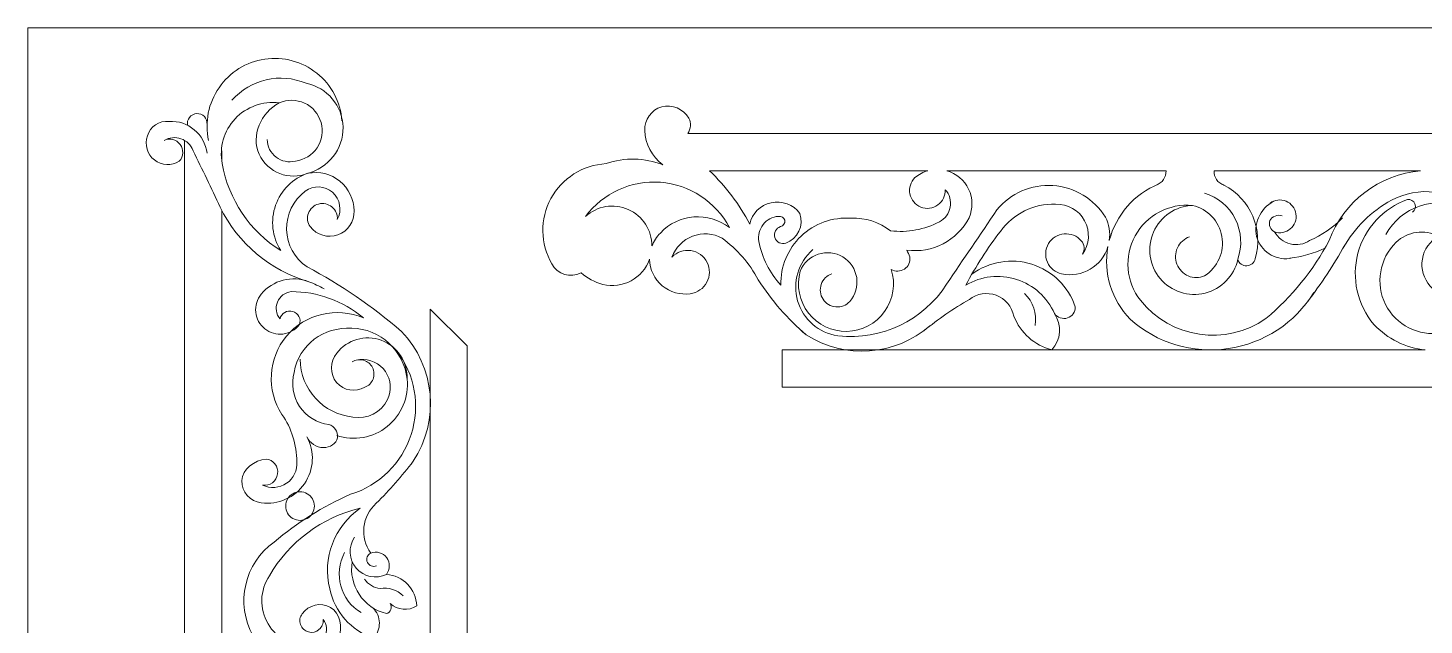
# Model space of a CAD drawing. Header units: millimetres. Extents: x 3998 to 4242, y 1224 to 1504.
# Drawn here: x 3997.8 to 4112.1, y 1454.8 to 1503.6 of the extents above; entities that cross this region are included whole.
import ezdxf

# ---------------------------------------------------------------- set-up
doc = ezdxf.new("R2010")
doc.units = ezdxf.units.MM
doc.header["$MEASUREMENT"] = 0
doc.layers.add('SITARA ALL', color=18, linetype='Continuous', true_color=0x000000)

msp = doc.modelspace()

# ---------------------------------------------------------------- linework, layer by layer
at = {"layer": 'SITARA ALL', "lineweight": 9}
for points, knots in [([(4241.84, 1503.57), (4241.84, 1503.57), (3997.84, 1503.57), (3997.84, 1503.57), (3997.84, 1503.57), (3997.84, 1381.57), (3997.84, 1381.57), (3997.84, 1381.57), (4241.84, 1381.57), (4241.84, 1381.57), (4241.84, 1381.57), (4241.84, 1503.57), (4241.84, 1503.57)], [0, 0, 0, 0, 0.25, 0.25, 0.25, 0.5, 0.5, 0.5, 0.75, 0.75, 0.75, 1, 1, 1, 1]), ([(4012.62, 1494.37), (4012.29, 1495.87), (4012.6, 1497.43), (4013.47, 1498.69), (4014.34, 1499.95), (4015.7, 1500.8), (4017.21, 1501.02), (4018.73, 1501.25), (4020.27, 1500.83), (4021.47, 1499.88), (4022.67, 1498.92), (4023.42, 1497.51), (4023.53, 1495.98)], [0, 0, 0, 0, 0.2, 0.2, 0.2, 0.4, 0.4, 0.4, 0.6, 0.6, 0.6, 1, 1, 1, 1]), ([(4014.53, 1497.66), (4016.04, 1499.38), (4018.48, 1499.94), (4020.59, 1499.05), (4022.32, 1498.71), (4023.58, 1497.21), (4023.62, 1495.45), (4023.67, 1493.68), (4022.39, 1492.1), (4020.68, 1491.67)], [0, 0, 0, 0, 0.25, 0.25, 0.25, 0.5, 0.5, 0.5, 1, 1, 1, 1]), ([(4025.89, 1460.65), (4024.97, 1461.92), (4025.16, 1463.69), (4026.34, 1464.72), (4027.43, 1465.8), (4028.43, 1466.94), (4029.36, 1468.15), (4031.55, 1471.48), (4031.16, 1475.88), (4028.4, 1478.77), (4026.03, 1480.81), (4023.44, 1482.58), (4020.67, 1484.05), (4019.65, 1484.73), (4019.03, 1485.87), (4019, 1487.1), (4018.97, 1488.33), (4019.55, 1489.5), (4020.53, 1490.23), (4021.2, 1490.72), (4022.13, 1490.68), (4022.76, 1490.14), (4023.39, 1489.59), (4023.54, 1488.65), (4023.15, 1487.91), (4023.18, 1488.3), (4023.02, 1488.69), (4022.71, 1488.94), (4022.41, 1489.19), (4022.01, 1489.28), (4021.62, 1489.18), (4021.24, 1489.08), (4020.93, 1488.8), (4020.79, 1488.43), (4020.65, 1488.07), (4020.7, 1487.65), (4020.92, 1487.33), (4021.45, 1486.63), (4022.38, 1486.36), (4023.2, 1486.66), (4024.03, 1486.96), (4024.56, 1487.74), (4024.52, 1488.62), (4024.52, 1489.56), (4024.09, 1490.45), (4023.36, 1491.04), (4022.63, 1491.64), (4021.68, 1491.88), (4020.75, 1491.69), (4019.51, 1491.28), (4018.53, 1490.31), (4018.1, 1489.08), (4017.66, 1487.84), (4017.82, 1486.48), (4018.52, 1485.38), (4015.99, 1486.96), (4014.25, 1489.54), (4013.73, 1492.48), (4013.48, 1493.8), (4013.87, 1495.16), (4014.79, 1496.15), (4015.71, 1497.13), (4017.05, 1497.61), (4018.39, 1497.44), (4019.05, 1497.74), (4019.81, 1497.73), (4020.47, 1497.43), (4021.13, 1497.12), (4021.62, 1496.54), (4021.82, 1495.84), (4022.02, 1495.14), (4021.9, 1494.39), (4021.5, 1493.78), (4021.1, 1493.18), (4020.45, 1492.78), (4019.72, 1492.69), (4019.17, 1492.55), (4018.59, 1492.67), (4018.14, 1493.01), (4017.69, 1493.35), (4017.42, 1493.89), (4017.41, 1494.46)], [0, 0, 0, 0, 0.035714, 0.035714, 0.035714, 0.071429, 0.071429, 0.071429, 0.107143, 0.107143, 0.107143, 0.142857, 0.142857, 0.142857, 0.178571, 0.178571, 0.178571, 0.214286, 0.214286, 0.214286, 0.25, 0.25, 0.25, 0.285714, 0.285714, 0.285714, 0.321429, 0.321429, 0.321429, 0.357143, 0.357143, 0.357143, 0.392857, 0.392857, 0.392857, 0.428571, 0.428571, 0.428571, 0.464286, 0.464286, 0.464286, 0.5, 0.5, 0.5, 0.535714, 0.535714, 0.535714, 0.571429, 0.571429, 0.571429, 0.607143, 0.607143, 0.607143, 0.642857, 0.642857, 0.642857, 0.678571, 0.678571, 0.678571, 0.714286, 0.714286, 0.714286, 0.75, 0.75, 0.75, 0.785714, 0.785714, 0.785714, 0.821429, 0.821429, 0.821429, 0.857143, 0.857143, 0.857143, 0.892857, 0.892857, 0.892857, 0.928571, 0.928571, 0.928571, 1, 1, 1, 1]), ([(4010.9, 1495.61), (4010.85, 1495.84), (4010.91, 1496.08), (4011.05, 1496.26), (4011.2, 1496.45), (4011.42, 1496.56), (4011.65, 1496.57), (4011.88, 1496.59), (4012.11, 1496.5), (4012.27, 1496.33), (4012.43, 1496.16), (4012.51, 1495.93), (4012.49, 1495.69)], [0, 0, 0, 0, 0.2, 0.2, 0.2, 0.4, 0.4, 0.4, 0.6, 0.6, 0.6, 1, 1, 1, 1]), ([(4020.75, 1491.69), (4019.22, 1491.06), (4017.46, 1491.75), (4016.75, 1493.25), (4016.05, 1494.76), (4016.92, 1496.67), (4018.39, 1497.44)], [0, 0, 0, 0, 0.333333, 0.333333, 0.333333, 1, 1, 1, 1]), ([(4060.98, 1478.96), (4061.15, 1478.79), (4061.33, 1478.62), (4061.52, 1478.48), (4060, 1479.78), (4058.67, 1481.29), (4057.59, 1482.98), (4056.87, 1484.33), (4055.86, 1485.49), (4054.63, 1486.39), (4053.89, 1486.79), (4053.01, 1486.85), (4052.22, 1486.55), (4051.44, 1486.25), (4050.82, 1485.63), (4050.53, 1484.84), (4050.93, 1485.26), (4051.5, 1485.46), (4052.08, 1485.37), (4052.65, 1485.29), (4053.14, 1484.93), (4053.4, 1484.41), (4053.66, 1483.9), (4053.66, 1483.29), (4053.38, 1482.78), (4053.11, 1482.27), (4052.61, 1481.93), (4052.03, 1481.85), (4051.21, 1481.73), (4050.37, 1481.97), (4049.73, 1482.5), (4049.09, 1483.04), (4048.72, 1483.83), (4048.7, 1484.67), (4048.14, 1483.1), (4046.48, 1482.21), (4044.86, 1482.61), (4044.21, 1482.8), (4043.61, 1483.12), (4043.09, 1483.55), (4042.22, 1483.1), (4041.16, 1483.43), (4040.7, 1484.29), (4039.75, 1485.93), (4039.72, 1487.95), (4040.62, 1489.62), (4041.52, 1491.29), (4043.24, 1492.37), (4045.14, 1492.48), (4046.65, 1493), (4048.3, 1492.97), (4049.78, 1492.39), (4048.88, 1493.05), (4048.34, 1494.08), (4048.3, 1495.2), (4048.27, 1496.08), (4048.84, 1496.87), (4049.69, 1497.12), (4050.54, 1497.36), (4051.47, 1496.96), (4051.91, 1496.2), (4052.12, 1495.8), (4052.08, 1495.31), (4051.82, 1494.94), (4051.82, 1494.94), (4189.65, 1494.94), (4189.65, 1494.94)], [0, 0, 0, 0, 0.043478, 0.043478, 0.043478, 0.086957, 0.086957, 0.086957, 0.130435, 0.130435, 0.130435, 0.173913, 0.173913, 0.173913, 0.217391, 0.217391, 0.217391, 0.26087, 0.26087, 0.26087, 0.304348, 0.304348, 0.304348, 0.347826, 0.347826, 0.347826, 0.391304, 0.391304, 0.391304, 0.434783, 0.434783, 0.434783, 0.478261, 0.478261, 0.478261, 0.521739, 0.521739, 0.521739, 0.565217, 0.565217, 0.565217, 0.608696, 0.608696, 0.608696, 0.652174, 0.652174, 0.652174, 0.695652, 0.695652, 0.695652, 0.73913, 0.73913, 0.73913, 0.782609, 0.782609, 0.782609, 0.826087, 0.826087, 0.826087, 0.869565, 0.869565, 0.869565, 0.913043, 0.913043, 0.913043, 1, 1, 1, 1]), ([(4022.07, 1482.25), (4021.67, 1482.47), (4021.25, 1482.66), (4020.83, 1482.83), (4017.65, 1483.74), (4015, 1485.95), (4013.56, 1488.93), (4012.84, 1490.47), (4012.1, 1492.01), (4011.35, 1493.54), (4011.18, 1494), (4010.82, 1494.35), (4010.36, 1494.51), (4009.9, 1494.68), (4009.4, 1494.63), (4008.98, 1494.38), (4009.44, 1494.59), (4009.99, 1494.46), (4010.29, 1494.05), (4010.6, 1493.65), (4010.56, 1493.06), (4010.22, 1492.68), (4009.59, 1492.28), (4008.78, 1492.32), (4008.19, 1492.78), (4007.6, 1493.24), (4007.37, 1494.04), (4007.61, 1494.75), (4007.83, 1495.52), (4008.58, 1496.02), (4009.38, 1495.93), (4010.94, 1496.03), (4012.3, 1494.88), (4012.49, 1493.33)], [0, 0, 0, 0, 0.083333, 0.083333, 0.083333, 0.166667, 0.166667, 0.166667, 0.25, 0.25, 0.25, 0.333333, 0.333333, 0.333333, 0.416667, 0.416667, 0.416667, 0.5, 0.5, 0.5, 0.583333, 0.583333, 0.583333, 0.666667, 0.666667, 0.666667, 0.75, 0.75, 0.75, 0.833333, 0.833333, 0.833333, 1, 1, 1, 1]), ([(4059.44, 1482.55), (4058.51, 1483.54), (4057.89, 1484.78), (4057.64, 1486.12), (4057.55, 1486.61), (4057.68, 1487.11), (4057.98, 1487.5), (4058.29, 1487.89), (4058.75, 1488.14), (4059.24, 1488.17), (4059.47, 1488.22), (4059.69, 1488.07), (4059.75, 1487.85), (4059.8, 1487.62), (4059.64, 1487.39), (4059.41, 1487.33), (4059.23, 1487.27), (4059.08, 1487.14), (4059, 1486.98), (4058.91, 1486.81), (4058.89, 1486.62), (4058.95, 1486.44), (4059.01, 1486.26), (4059.13, 1486.11), (4059.3, 1486.02), (4059.47, 1485.93), (4059.66, 1485.92), (4059.84, 1485.97), (4060.82, 1486.34), (4061.33, 1487.42), (4060.99, 1488.41), (4060.45, 1489.14), (4059.53, 1489.48), (4058.65, 1489.29), (4057.77, 1489.09), (4057.08, 1488.42), (4056.89, 1487.53), (4056.04, 1489.16), (4054.92, 1490.64), (4053.59, 1491.9), (4053.59, 1491.9), (4071.47, 1491.9), (4071.47, 1491.9), (4071.08, 1491.79), (4070.72, 1491.6), (4070.41, 1491.34), (4070.06, 1490.99), (4069.9, 1490.49), (4070, 1490), (4070.09, 1489.51), (4070.43, 1489.11), (4070.89, 1488.93), (4071.35, 1488.74), (4071.87, 1488.81), (4072.28, 1489.1), (4072.68, 1489.39), (4072.91, 1489.86), (4072.89, 1490.35), (4073.24, 1489.96), (4073.38, 1489.44), (4073.29, 1488.93), (4073.2, 1488.41), (4072.87, 1487.97), (4072.41, 1487.73), (4071.19, 1487.08), (4069.8, 1486.83), (4068.42, 1486.99), (4067.5, 1487.71), (4066.35, 1488.07), (4065.18, 1488.01), (4063.67, 1488.13), (4062.19, 1487.6), (4061.09, 1486.55), (4060, 1485.51), (4059.4, 1484.06), (4059.44, 1482.55)], [0, 0, 0, 0, 0.04, 0.04, 0.04, 0.08, 0.08, 0.08, 0.12, 0.12, 0.12, 0.16, 0.16, 0.16, 0.2, 0.2, 0.2, 0.24, 0.24, 0.24, 0.28, 0.28, 0.28, 0.32, 0.32, 0.32, 0.36, 0.36, 0.36, 0.4, 0.4, 0.4, 0.44, 0.44, 0.44, 0.48, 0.48, 0.48, 0.52, 0.52, 0.52, 0.56, 0.56, 0.56, 0.6, 0.6, 0.6, 0.64, 0.64, 0.64, 0.68, 0.68, 0.68, 0.72, 0.72, 0.72, 0.76, 0.76, 0.76, 0.8, 0.8, 0.8, 0.84, 0.84, 0.84, 0.88, 0.88, 0.88, 0.92, 0.92, 0.92, 0.96, 0.96, 0.96, 1, 1, 1, 1]), ([(4090.14, 1490.73), (4090.64, 1490.89), (4090.98, 1491.37), (4090.95, 1491.9), (4090.95, 1491.9), (4073.01, 1491.9), (4073.01, 1491.9), (4073.79, 1491.68), (4074.45, 1491.13), (4074.8, 1490.4), (4075.15, 1489.66), (4075.16, 1488.81), (4074.84, 1488.06), (4073.87, 1486.19), (4071.83, 1485.13), (4069.74, 1485.41), (4069.84, 1485.23), (4069.92, 1485.04), (4069.99, 1484.85), (4070.05, 1484.46), (4069.87, 1484.08), (4069.55, 1483.86), (4069.23, 1483.65), (4068.8, 1483.64), (4068.47, 1483.83), (4068.84, 1482.67), (4068.64, 1481.39), (4067.93, 1480.39), (4067.22, 1479.4), (4066.07, 1478.79), (4064.84, 1478.77), (4063.61, 1478.74), (4062.45, 1479.3), (4061.7, 1480.26), (4060.94, 1481.23), (4060.69, 1482.51), (4061.02, 1483.69), (4061.28, 1484.35), (4061.82, 1484.85), (4062.49, 1485.08), (4063.17, 1485.3), (4063.91, 1485.21), (4064.51, 1484.85), (4065.12, 1484.48), (4065.53, 1483.86), (4065.64, 1483.16), (4065.75, 1482.46), (4065.54, 1481.75), (4065.07, 1481.21), (4064.78, 1480.9), (4064.36, 1480.73), (4063.94, 1480.77), (4063.51, 1480.8), (4063.12, 1481.04), (4062.89, 1481.4), (4062.65, 1481.76), (4062.6, 1482.21), (4062.74, 1482.61), (4062.88, 1483.02), (4063.2, 1483.33), (4063.61, 1483.47)], [0, 0, 0, 0, 0.047619, 0.047619, 0.047619, 0.095238, 0.095238, 0.095238, 0.142857, 0.142857, 0.142857, 0.190476, 0.190476, 0.190476, 0.238095, 0.238095, 0.238095, 0.285714, 0.285714, 0.285714, 0.333333, 0.333333, 0.333333, 0.380952, 0.380952, 0.380952, 0.428571, 0.428571, 0.428571, 0.47619, 0.47619, 0.47619, 0.52381, 0.52381, 0.52381, 0.571429, 0.571429, 0.571429, 0.619048, 0.619048, 0.619048, 0.666667, 0.666667, 0.666667, 0.714286, 0.714286, 0.714286, 0.761905, 0.761905, 0.761905, 0.809524, 0.809524, 0.809524, 0.857143, 0.857143, 0.857143, 0.904762, 0.904762, 0.904762, 1, 1, 1, 1]), ([(4099.12, 1479.82), (4095.84, 1477.53), (4091.35, 1478.19), (4088.85, 1481.31), (4087.67, 1482.82), (4087.5, 1484.89), (4088.42, 1486.58), (4089.34, 1488.27), (4091.21, 1489.24), (4093.12, 1489.07), (4091.73, 1489.01), (4090.49, 1488.17), (4089.93, 1486.89), (4089.37, 1485.62), (4089.57, 1484.15), (4090.46, 1483.09), (4091.36, 1482.02), (4092.79, 1481.56), (4094.14, 1481.9), (4095.49, 1482.24), (4096.53, 1483.3), (4096.82, 1484.66), (4096.91, 1484.33), (4097.21, 1484.11), (4097.55, 1484.13), (4097.89, 1484.14), (4098.17, 1484.37), (4098.24, 1484.71), (4098.94, 1487.07), (4097.88, 1489.59), (4095.69, 1490.73), (4095.18, 1490.89), (4094.85, 1491.37), (4094.88, 1491.9), (4094.88, 1491.9), (4111.78, 1491.9), (4111.78, 1491.9), (4108.39, 1491.6), (4105.48, 1489.39), (4104.3, 1486.2), (4103, 1483.75), (4101.24, 1481.59), (4099.12, 1479.82)], [0, 0, 0, 0, 0.071429, 0.071429, 0.071429, 0.142857, 0.142857, 0.142857, 0.214286, 0.214286, 0.214286, 0.285714, 0.285714, 0.285714, 0.357143, 0.357143, 0.357143, 0.428571, 0.428571, 0.428571, 0.5, 0.5, 0.5, 0.571429, 0.571429, 0.571429, 0.642857, 0.642857, 0.642857, 0.714286, 0.714286, 0.714286, 0.785714, 0.785714, 0.785714, 0.857143, 0.857143, 0.857143, 0.928571, 0.928571, 0.928571, 1, 1, 1, 1]), ([(4048.89, 1485.75), (4048.89, 1487.04), (4048.13, 1488.21), (4046.95, 1488.73), (4045.77, 1489.25), (4044.4, 1489.03), (4043.45, 1488.16), (4044.88, 1490.08), (4047.19, 1491.14), (4049.58, 1490.96), (4051.97, 1490.78), (4054.11, 1489.37), (4055.23, 1487.25), (4053.51, 1488.59), (4051.05, 1488.4), (4049.58, 1486.8), (4049.27, 1486.5), (4049.04, 1486.15), (4048.89, 1485.75)], [0, 0, 0, 0, 0.166667, 0.166667, 0.166667, 0.333333, 0.333333, 0.333333, 0.5, 0.5, 0.5, 0.666667, 0.666667, 0.666667, 0.833333, 0.833333, 0.833333, 1, 1, 1, 1]), ([(4064.16, 1478.41), (4067.67, 1478.02), (4071.09, 1479.65), (4073, 1482.62), (4074.37, 1484.65), (4075.74, 1486.68), (4077.12, 1488.7), (4078.23, 1490.07), (4079.94, 1490.81), (4081.7, 1490.69), (4083.47, 1490.57), (4085.07, 1489.6), (4086, 1488.1), (4086.29, 1487.51), (4086.4, 1486.85), (4086.31, 1486.19), (4086.85, 1488.28), (4088.34, 1490), (4090.34, 1490.81)], [0, 0, 0, 0, 0.142857, 0.142857, 0.142857, 0.285714, 0.285714, 0.285714, 0.428571, 0.428571, 0.428571, 0.571429, 0.571429, 0.571429, 0.714286, 0.714286, 0.714286, 1, 1, 1, 1]), ([(4105.45, 1485.6), (4106.37, 1487.25), (4107.74, 1488.6), (4109.4, 1489.49), (4111.61, 1490.67), (4114.31, 1490.34), (4116.17, 1488.67), (4118.02, 1486.99), (4118.6, 1484.27), (4117.65, 1481.96)], [0, 0, 0, 0, 0.25, 0.25, 0.25, 0.5, 0.5, 0.5, 1, 1, 1, 1]), ([(4111.12, 1488.5), (4111.34, 1488.66), (4111.41, 1488.94), (4111.31, 1489.19), (4111.22, 1489.43), (4110.97, 1489.58), (4110.71, 1489.55), (4108.72, 1488.84), (4107.2, 1487.19), (4106.65, 1485.15), (4106.11, 1483.11), (4106.59, 1480.94), (4107.96, 1479.33), (4109.07, 1478.16), (4110.56, 1477.42), (4112.16, 1477.25), (4112.16, 1477.25), (4059.55, 1477.25), (4059.55, 1477.25), (4059.55, 1477.25), (4059.55, 1474.21), (4059.55, 1474.21), (4059.55, 1474.21), (4212.58, 1474.21), (4212.58, 1474.21), (4212.58, 1474.21), (4212.58, 1407.56), (4212.58, 1407.56), (4212.58, 1407.56), (4215.62, 1404.57), (4215.62, 1404.57), (4215.62, 1404.57), (4215.62, 1477.25), (4215.62, 1477.25), (4215.62, 1477.25), (4137.88, 1477.25), (4137.88, 1477.25), (4141.09, 1477.45), (4144, 1479.2), (4145.68, 1481.95)], [0, 0, 0, 0, 0.071429, 0.071429, 0.071429, 0.142857, 0.142857, 0.142857, 0.214286, 0.214286, 0.214286, 0.285714, 0.285714, 0.285714, 0.357143, 0.357143, 0.357143, 0.428571, 0.428571, 0.428571, 0.5, 0.5, 0.5, 0.571429, 0.571429, 0.571429, 0.642857, 0.642857, 0.642857, 0.714286, 0.714286, 0.714286, 0.785714, 0.785714, 0.785714, 0.857143, 0.857143, 0.857143, 1, 1, 1, 1]), ([(4094.09, 1490.08), (4095.19, 1489.75), (4096.1, 1488.98), (4096.62, 1487.96), (4097.13, 1486.93), (4097.2, 1485.74), (4096.82, 1484.66)], [0, 0, 0, 0, 0.333333, 0.333333, 0.333333, 1, 1, 1, 1]), ([(4099.46, 1489.25), (4099.84, 1489.53), (4100.33, 1489.59), (4100.77, 1489.41), (4101.2, 1489.23), (4101.51, 1488.84), (4101.58, 1488.37), (4101.65, 1487.91), (4101.48, 1487.44), (4101.12, 1487.14), (4100.76, 1486.84), (4100.26, 1486.75), (4099.82, 1486.91)], [0, 0, 0, 0, 0.2, 0.2, 0.2, 0.4, 0.4, 0.4, 0.6, 0.6, 0.6, 1, 1, 1, 1]), ([(4108.94, 1486.69), (4110.17, 1488.95), (4112.93, 1489.89), (4115.28, 1488.86), (4117.64, 1487.83), (4118.48, 1484.4), (4117.65, 1481.96), (4116.95, 1480.19), (4115.36, 1478.92), (4113.47, 1478.65), (4111.61, 1478.35), (4109.77, 1479.28), (4108.91, 1480.96), (4108.05, 1482.64), (4108.42, 1484.73), (4109.77, 1486.05), (4110.7, 1486.94), (4112.11, 1487.14), (4113.25, 1486.54), (4112.54, 1486.15), (4112.05, 1485.46), (4111.92, 1484.67), (4111.79, 1483.87), (4112.03, 1483.06), (4112.57, 1482.47), (4113.11, 1481.87), (4113.9, 1481.56), (4114.7, 1481.61), (4115.51, 1481.67), (4116.24, 1482.09), (4116.69, 1482.76), (4117.28, 1483.65), (4117.49, 1484.75), (4117.26, 1485.79), (4117.03, 1486.84), (4116.39, 1487.75), (4115.48, 1488.32)], [0, 0, 0, 0, 0.076923, 0.076923, 0.076923, 0.153846, 0.153846, 0.153846, 0.230769, 0.230769, 0.230769, 0.307692, 0.307692, 0.307692, 0.384615, 0.384615, 0.384615, 0.461538, 0.461538, 0.461538, 0.538462, 0.538462, 0.538462, 0.615385, 0.615385, 0.615385, 0.692308, 0.692308, 0.692308, 0.769231, 0.769231, 0.769231, 0.846154, 0.846154, 0.846154, 1, 1, 1, 1]), ([(4075.07, 1483.45), (4076.48, 1484.48), (4078.3, 1484.79), (4079.97, 1484.26), (4081.64, 1483.74), (4082.97, 1482.43), (4083.53, 1480.77), (4083.54, 1480.36), (4083.27, 1480), (4082.89, 1479.87), (4082.5, 1479.74), (4082.06, 1479.89), (4081.82, 1480.22), (4081.24, 1481.56), (4080.1, 1482.57), (4078.72, 1483.02), (4077.33, 1483.46), (4075.82, 1483.29), (4074.57, 1482.55), (4075.39, 1484.09), (4076.34, 1485.56), (4077.4, 1486.94), (4078.44, 1488.39), (4080.14, 1489.23), (4081.92, 1489.16), (4082.9, 1489.2), (4083.82, 1488.68), (4084.29, 1487.81), (4084.76, 1486.94), (4084.69, 1485.87), (4084.11, 1485.07), (4084.32, 1485.42), (4084.28, 1485.86), (4084.02, 1486.17), (4083.67, 1486.57), (4083.15, 1486.79), (4082.61, 1486.74), (4082.08, 1486.69), (4081.61, 1486.4), (4081.33, 1485.94), (4081.06, 1485.48), (4081.03, 1484.91), (4081.24, 1484.42), (4081.46, 1483.93), (4081.89, 1483.58), (4082.41, 1483.47), (4084.07, 1483.12), (4085.72, 1484.09), (4086.2, 1485.71), (4085.81, 1483.55), (4086.49, 1481.34), (4088.01, 1479.76), (4090.2, 1477.81), (4093.14, 1476.93), (4096.04, 1477.36), (4098.95, 1477.78), (4101.5, 1479.45), (4103.04, 1481.95)], [0, 0, 0, 0, 0.05, 0.05, 0.05, 0.1, 0.1, 0.1, 0.15, 0.15, 0.15, 0.2, 0.2, 0.2, 0.25, 0.25, 0.25, 0.3, 0.3, 0.3, 0.35, 0.35, 0.35, 0.4, 0.4, 0.4, 0.45, 0.45, 0.45, 0.5, 0.5, 0.5, 0.55, 0.55, 0.55, 0.6, 0.6, 0.6, 0.65, 0.65, 0.65, 0.7, 0.7, 0.7, 0.75, 0.75, 0.75, 0.8, 0.8, 0.8, 0.85, 0.85, 0.85, 0.9, 0.9, 0.9, 1, 1, 1, 1]), ([(4093.12, 1489.07), (4094.36, 1488.78), (4095.3, 1487.78), (4095.52, 1486.53), (4095.74, 1485.27), (4095.18, 1484), (4094.11, 1483.31), (4093.68, 1483.12), (4093.2, 1483.12), (4092.77, 1483.3), (4092.35, 1483.48), (4092.01, 1483.83), (4091.84, 1484.26), (4091.67, 1484.69), (4091.69, 1485.18), (4091.88, 1485.6), (4092.08, 1486.02), (4092.44, 1486.34), (4092.88, 1486.5)], [0, 0, 0, 0, 0.142857, 0.142857, 0.142857, 0.285714, 0.285714, 0.285714, 0.428571, 0.428571, 0.428571, 0.571429, 0.571429, 0.571429, 0.714286, 0.714286, 0.714286, 1, 1, 1, 1]), ([(4101.27, 1484.77), (4100.07, 1484.5), (4098.86, 1485.15), (4098.43, 1486.3), (4098, 1487.45), (4098.66, 1488.82), (4099.74, 1489.4)], [0, 0, 0, 0, 0.333333, 0.333333, 0.333333, 1, 1, 1, 1]), ([(4105.38, 1488.04), (4104.61, 1487.27), (4103.7, 1486.64), (4102.7, 1486.19), (4102.23, 1485.88), (4101.65, 1485.78), (4101.11, 1485.92), (4100.56, 1486.06), (4100.09, 1486.42), (4099.82, 1486.91), (4099.48, 1487.07), (4099.32, 1487.47), (4099.45, 1487.83), (4099.59, 1488.18), (4100.09, 1488.33), (4100.45, 1488.22)], [0, 0, 0, 0, 0.166667, 0.166667, 0.166667, 0.333333, 0.333333, 0.333333, 0.5, 0.5, 0.5, 0.666667, 0.666667, 0.666667, 1, 1, 1, 1]), ([(4064.09, 1478.41), (4062.54, 1478.63), (4061.25, 1479.75), (4060.81, 1481.26), (4060.37, 1482.77), (4060.87, 1484.42), (4062.06, 1485.45)], [0, 0, 0, 0, 0.333333, 0.333333, 0.333333, 1, 1, 1, 1]), ([(4024.36, 1476.28), (4024.64, 1476.45), (4024.98, 1476.5), (4025.3, 1476.41), (4025.61, 1476.32), (4025.88, 1476.1), (4026.03, 1475.81), (4026.17, 1475.52), (4026.19, 1475.17), (4026.07, 1474.87), (4025.95, 1474.56), (4025.71, 1474.32), (4025.4, 1474.2), (4024.64, 1473.76), (4023.67, 1473.92), (4023.09, 1474.59), (4022.52, 1475.26), (4022.55, 1476.3), (4023.1, 1476.99), (4023.95, 1478.09), (4025.42, 1478.52), (4026.74, 1478.05), (4028.05, 1477.57), (4028.91, 1476.27), (4028.86, 1474.87), (4028.6, 1477.19), (4026.67, 1478.97), (4024.34, 1479.04), (4022.01, 1479.12), (4020.03, 1477.72), (4019.61, 1475.42), (4019.36, 1474.47), (4019.52, 1473.46), (4020.06, 1472.64), (4020.61, 1471.82), (4021.47, 1471.28), (4022.45, 1471.15), (4022.92, 1471.03), (4023.23, 1470.57), (4023.17, 1470.08), (4023.1, 1469.6), (4022.51, 1469.26), (4022.01, 1469.27), (4021.43, 1469.28), (4020.9, 1469.63), (4020.65, 1470.16), (4021.32, 1468.95), (4021.25, 1467.46), (4020.46, 1466.32), (4019.68, 1465.18), (4018.3, 1464.58), (4016.93, 1464.76), (4016.01, 1464.86), (4015.32, 1465.64), (4015.33, 1466.57), (4015.34, 1467.49), (4016.4, 1468.25), (4017.32, 1468.33), (4017.61, 1468.3), (4017.87, 1468.15), (4018.05, 1467.93), (4018.23, 1467.7), (4018.3, 1467.41), (4018.26, 1467.12), (4018.23, 1466.83), (4018.07, 1466.58), (4017.84, 1466.4), (4017.61, 1466.23), (4017.31, 1466.16), (4017.03, 1466.21), (4017.66, 1465.9), (4018.41, 1465.95), (4018.99, 1466.35), (4019.58, 1466.74), (4019.9, 1467.42), (4019.84, 1468.12), (4019.83, 1469.5), (4019.41, 1470.84), (4018.62, 1471.98), (4017.33, 1473.96), (4017.47, 1476.56), (4018.99, 1478.38), (4020.5, 1480.2), (4023.09, 1480.79), (4025.28, 1479.88), (4023.62, 1481.26), (4021.53, 1482.02), (4019.37, 1482.02), (4018.87, 1481.96), (4018.44, 1481.64), (4018.25, 1481.17), (4018.06, 1480.7), (4018.14, 1480.18), (4018.46, 1479.79), (4018.51, 1480.01), (4018.65, 1480.2), (4018.85, 1480.32), (4019.05, 1480.44), (4019.28, 1480.46), (4019.5, 1480.4), (4019.72, 1480.33), (4019.91, 1480.18), (4020.01, 1479.98), (4020.11, 1479.77), (4020.13, 1479.53), (4020.05, 1479.32), (4019.72, 1478.89), (4019.24, 1478.62), (4018.7, 1478.55), (4018.17, 1478.49), (4017.64, 1478.64), (4017.22, 1478.98), (4016.8, 1479.31), (4016.53, 1479.8), (4016.48, 1480.33), (4016.42, 1480.87), (4016.59, 1481.4), (4016.93, 1481.81), (4017.87, 1482.96), (4019.45, 1483.37), (4020.83, 1482.83)], [0, 0, 0, 0, 0.02439, 0.02439, 0.02439, 0.04878, 0.04878, 0.04878, 0.073171, 0.073171, 0.073171, 0.097561, 0.097561, 0.097561, 0.121951, 0.121951, 0.121951, 0.146341, 0.146341, 0.146341, 0.170732, 0.170732, 0.170732, 0.195122, 0.195122, 0.195122, 0.219512, 0.219512, 0.219512, 0.243902, 0.243902, 0.243902, 0.268293, 0.268293, 0.268293, 0.292683, 0.292683, 0.292683, 0.317073, 0.317073, 0.317073, 0.341463, 0.341463, 0.341463, 0.365854, 0.365854, 0.365854, 0.390244, 0.390244, 0.390244, 0.414634, 0.414634, 0.414634, 0.439024, 0.439024, 0.439024, 0.463415, 0.463415, 0.463415, 0.487805, 0.487805, 0.487805, 0.512195, 0.512195, 0.512195, 0.536585, 0.536585, 0.536585, 0.560976, 0.560976, 0.560976, 0.585366, 0.585366, 0.585366, 0.609756, 0.609756, 0.609756, 0.634146, 0.634146, 0.634146, 0.658537, 0.658537, 0.658537, 0.682927, 0.682927, 0.682927, 0.707317, 0.707317, 0.707317, 0.731707, 0.731707, 0.731707, 0.756098, 0.756098, 0.756098, 0.780488, 0.780488, 0.780488, 0.804878, 0.804878, 0.804878, 0.829268, 0.829268, 0.829268, 0.853659, 0.853659, 0.853659, 0.878049, 0.878049, 0.878049, 0.902439, 0.902439, 0.902439, 0.926829, 0.926829, 0.926829, 0.95122, 0.95122, 0.95122, 1, 1, 1, 1]), ([(4081.82, 1480.22), (4082.46, 1479.3), (4082.37, 1478.07), (4081.61, 1477.25), (4080.19, 1477.63), (4079.04, 1478.65), (4078.5, 1480.01), (4078.35, 1480.79), (4077.8, 1481.44), (4077.06, 1481.72), (4076.31, 1481.99), (4075.48, 1481.87), (4074.86, 1481.38), (4073.55, 1480.63), (4072.31, 1479.77), (4071.14, 1478.82)], [0, 0, 0, 0, 0.166667, 0.166667, 0.166667, 0.333333, 0.333333, 0.333333, 0.5, 0.5, 0.5, 0.666667, 0.666667, 0.666667, 1, 1, 1, 1]), ([(4135.23, 1396.65), (4135.02, 1396.49), (4134.94, 1396.2), (4135.04, 1395.96), (4135.14, 1395.71), (4135.38, 1395.56), (4135.65, 1395.59), (4137.64, 1396.31), (4139.16, 1397.95), (4139.7, 1399.99), (4140.25, 1402.04), (4139.77, 1404.21), (4138.4, 1405.82), (4137.29, 1406.99), (4135.8, 1407.72), (4134.19, 1407.9), (4134.19, 1407.9), (4186.8, 1407.9), (4186.8, 1407.9), (4186.8, 1407.9), (4186.8, 1410.94), (4186.8, 1410.94), (4186.8, 1410.94), (4033.78, 1410.94), (4033.78, 1410.94), (4033.78, 1410.94), (4033.78, 1477.58), (4033.78, 1477.58), (4033.78, 1477.58), (4030.74, 1480.58), (4030.74, 1480.58), (4030.74, 1480.58), (4030.74, 1407.9), (4030.74, 1407.9), (4030.74, 1407.9), (4108.48, 1407.9), (4108.48, 1407.9), (4105.27, 1407.69), (4102.36, 1405.94), (4100.68, 1403.2)], [0, 0, 0, 0, 0.071429, 0.071429, 0.071429, 0.142857, 0.142857, 0.142857, 0.214286, 0.214286, 0.214286, 0.285714, 0.285714, 0.285714, 0.357143, 0.357143, 0.357143, 0.428571, 0.428571, 0.428571, 0.5, 0.5, 0.5, 0.571429, 0.571429, 0.571429, 0.642857, 0.642857, 0.642857, 0.714286, 0.714286, 0.714286, 0.785714, 0.785714, 0.785714, 0.857143, 0.857143, 0.857143, 1, 1, 1, 1]), ([(4026.06, 1456.16), (4026.4, 1455.84), (4026.59, 1455.4), (4026.59, 1454.94), (4026.6, 1454.47), (4026.42, 1454.02), (4026.09, 1453.69), (4024.28, 1454.31), (4022.92, 1455.85), (4022.53, 1457.73), (4021.91, 1460.22), (4022.9, 1462.84), (4025.01, 1464.31), (4021.88, 1463.57), (4019.19, 1461.57), (4017.59, 1458.78), (4016.8, 1457.61), (4016.76, 1456.09), (4017.48, 1454.87), (4018.2, 1453.65), (4019.52, 1452.95), (4020.93, 1453.06), (4021.44, 1453.06), (4021.91, 1453.36), (4022.13, 1453.81), (4022.35, 1454.27), (4022.3, 1454.81), (4021.99, 1455.22), (4022.02, 1454.9), (4021.89, 1454.6), (4021.65, 1454.39), (4021.42, 1454.19), (4021.09, 1454.12), (4020.79, 1454.2), (4020.49, 1454.29), (4020.24, 1454.51), (4020.14, 1454.81), (4020.03, 1455.1), (4020.08, 1455.43), (4020.27, 1455.68), (4020.8, 1456.43), (4021.8, 1456.65), (4022.59, 1456.21), (4023.39, 1455.76), (4023.59, 1454.54), (4023.24, 1453.7), (4022.58, 1452.35), (4021.19, 1451.51), (4019.69, 1451.55), (4018.19, 1451.59), (4016.83, 1452.53), (4016.25, 1453.91), (4014.79, 1456.53), (4015.54, 1459.82), (4017.98, 1461.55), (4019.87, 1463.14), (4021.97, 1464.45), (4024.23, 1465.45), (4026.58, 1466.17), (4028.44, 1468), (4029.19, 1470.34), (4029.94, 1472.69), (4029.51, 1475.24), (4028, 1477.19)], [0, 0, 0, 0, 0.045455, 0.045455, 0.045455, 0.090909, 0.090909, 0.090909, 0.136364, 0.136364, 0.136364, 0.181818, 0.181818, 0.181818, 0.227273, 0.227273, 0.227273, 0.272727, 0.272727, 0.272727, 0.318182, 0.318182, 0.318182, 0.363636, 0.363636, 0.363636, 0.409091, 0.409091, 0.409091, 0.454545, 0.454545, 0.454545, 0.5, 0.5, 0.5, 0.545455, 0.545455, 0.545455, 0.590909, 0.590909, 0.590909, 0.636364, 0.636364, 0.636364, 0.681818, 0.681818, 0.681818, 0.727273, 0.727273, 0.727273, 0.772727, 0.772727, 0.772727, 0.818182, 0.818182, 0.818182, 0.863636, 0.863636, 0.863636, 0.909091, 0.909091, 0.909091, 1, 1, 1, 1]), ([(4025, 1476.46), (4025.82, 1476.53), (4026.61, 1476.16), (4027.08, 1475.49), (4027.55, 1474.82), (4027.61, 1473.94), (4027.26, 1473.2), (4026.75, 1472.14), (4025.59, 1471.55), (4024.42, 1471.77), (4021.99, 1472), (4020.12, 1474.05), (4020.12, 1476.5)], [0, 0, 0, 0, 0.2, 0.2, 0.2, 0.4, 0.4, 0.4, 0.6, 0.6, 0.6, 1, 1, 1, 1]), ([(4028.86, 1474.87), (4029.01, 1473.39), (4028.4, 1471.93), (4027.24, 1471), (4026.08, 1470.06), (4024.51, 1469.78), (4023.1, 1470.25)], [0, 0, 0, 0, 0.333333, 0.333333, 0.333333, 1, 1, 1, 1]), ([(4021.27, 1464.49), (4021.27, 1464.07), (4021.04, 1463.68), (4020.68, 1463.48), (4020.32, 1463.27), (4019.88, 1463.27), (4019.51, 1463.48), (4019.15, 1463.68), (4018.93, 1464.07), (4018.93, 1464.49), (4018.93, 1464.91), (4019.15, 1465.29), (4019.51, 1465.5), (4019.88, 1465.71), (4020.32, 1465.71), (4020.68, 1465.5), (4021.04, 1465.29), (4021.27, 1464.91), (4021.27, 1464.49)], [0, 0, 0, 0, 0.166667, 0.166667, 0.166667, 0.333333, 0.333333, 0.333333, 0.5, 0.5, 0.5, 0.666667, 0.666667, 0.666667, 0.833333, 0.833333, 0.833333, 1, 1, 1, 1]), ([(4024.37, 1459.94), (4024.06, 1458.02), (4025.26, 1456.17), (4027.16, 1455.7), (4027.33, 1455.74), (4027.47, 1455.87), (4027.53, 1456.03), (4027.59, 1456.2), (4027.58, 1456.38), (4027.48, 1456.53), (4028.07, 1455.97), (4028.97, 1455.89), (4029.65, 1456.33), (4029.6, 1457.7), (4028.53, 1458.81), (4027.16, 1458.9), (4026.32, 1458.49), (4025.31, 1458.7), (4024.7, 1459.4), (4024.08, 1460.11), (4024.04, 1461.17), (4024.56, 1461.94)], [0, 0, 0, 0, 0.125, 0.125, 0.125, 0.25, 0.25, 0.25, 0.375, 0.375, 0.375, 0.5, 0.5, 0.5, 0.625, 0.625, 0.625, 0.75, 0.75, 0.75, 1, 1, 1, 1]), ([(4026.36, 1459.61), (4026.08, 1459.48), (4025.74, 1459.61), (4025.61, 1459.89), (4025.48, 1460.17), (4025.61, 1460.52), (4025.89, 1460.65), (4026.36, 1460.83), (4026.89, 1460.67), (4027.19, 1460.27), (4027.49, 1459.87), (4027.47, 1459.3), (4027.16, 1458.9)], [0, 0, 0, 0, 0.2, 0.2, 0.2, 0.4, 0.4, 0.4, 0.6, 0.6, 0.6, 1, 1, 1, 1]), ([(4025.38, 1458.51), (4025.68, 1458.09), (4026.13, 1457.8), (4026.65, 1457.74), (4027.33, 1457.86), (4028.04, 1457.65), (4028.54, 1457.15)], [0, 0, 0, 0, 0.333333, 0.333333, 0.333333, 1, 1, 1, 1])]:
    msp.add_open_spline(points, degree=3, knots=knots, dxfattribs=at)
for points in [[(4010.65, 1494.38), (4010.65, 1494.38), (4010.65, 1440.95), (4010.65, 1440.95)], [(4013.7, 1493.54), (4013.7, 1493.54), (4013.7, 1492.71), (4013.7, 1492.71)], [(4095.49, 1490.81), (4095.55, 1490.79), (4095.62, 1490.76), (4095.69, 1490.73)], [(4013.7, 1488.65), (4013.7, 1488.65), (4013.7, 1432.19), (4013.7, 1432.19)], [(4085.12, 1489.18), (4085.12, 1489.18), (4085.13, 1489.17), (4085.13, 1489.17)], [(4103.94, 1485.56), (4103.03, 1485.15), (4102.07, 1484.88), (4101.09, 1484.74)], [(4105.57, 1485.81), (4104.66, 1484.21), (4103.65, 1482.67), (4102.54, 1481.2)], [(4079.38, 1481.87), (4080.07, 1481.19), (4080.39, 1480.22), (4080.25, 1479.26)], [(4071.63, 1479.21), (4068.79, 1476.77), (4064.69, 1476.47), (4061.52, 1478.48)], [(4025.1, 1455.78), (4023.4, 1456.78), (4022.81, 1458.95), (4023.75, 1460.69)]]:
    msp.add_open_spline(points, degree=3, dxfattribs=at)

doc.saveas('drawing.dxf')
